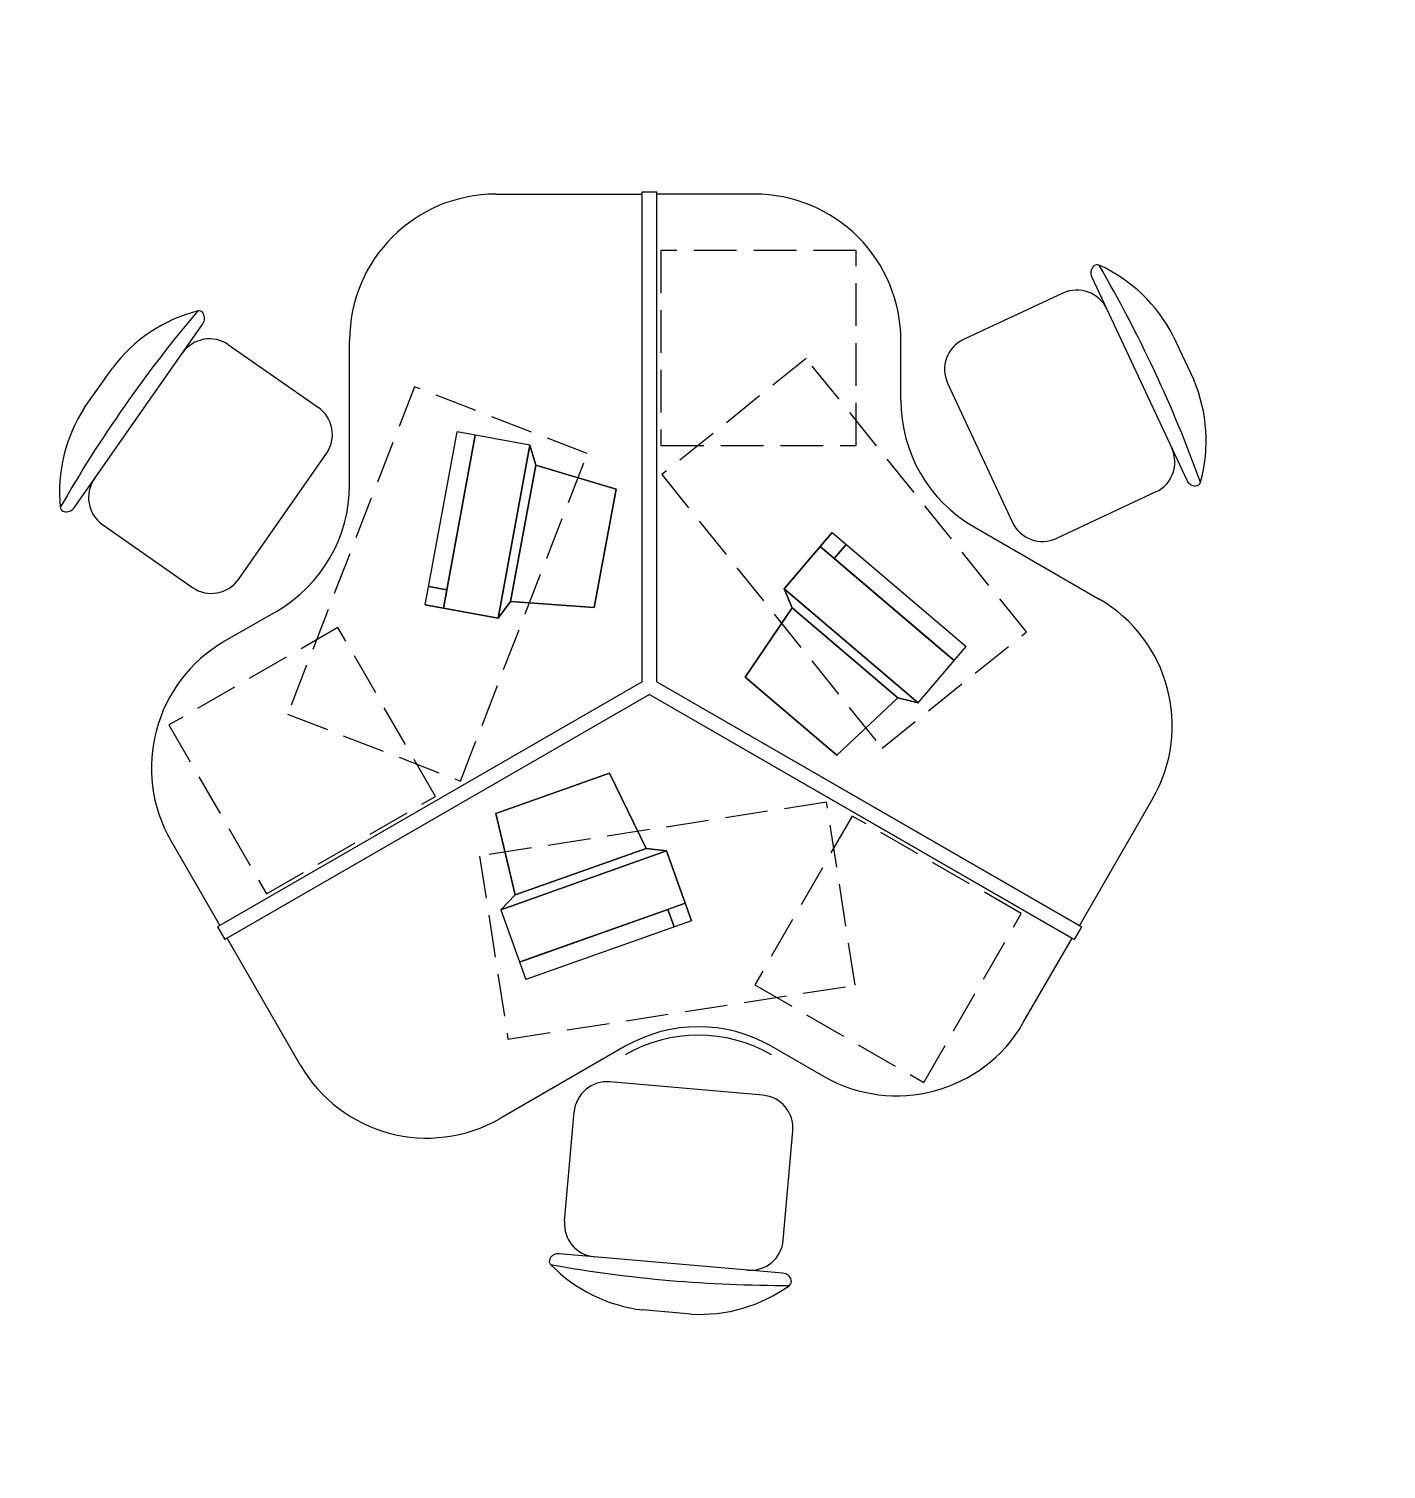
# Model space of a CAD drawing. Extents: x 61704 to 64486, y 25759 to 28713.
import ezdxf

# ---------------------------------------------------------------- set-up
doc = ezdxf.new("R2010")
doc.units = 0
doc.header["$LTSCALE"] = 100
doc.header["$MEASUREMENT"] = 0
doc.linetypes.add('DASH', pattern=[0.35, 0.25, -0.1])
doc.layers.get('0').update_dxf_attribs({"linetype": 'CONTINUOUS'})
for name, color, linetype in [('2', 4, 'CONTINUOUS'), ('WALL', 1, 'CONTINUOUS'), ('摆设线', 4, 'CONTINUOUS'), ('门窗', 5, 'CONTINUOUS')]:
    doc.layers.add(name, color=color, linetype=linetype)

# ---------------------------------------------------------------- blocks, each defined once
blk = doc.blocks.new('电脑002')
at = {"layer": '2', "color": 2}
for points, invisible_edges in [([(-212.4, 102.4), (-212.4, 102.4, 341.8), (-73.8, 164.6)], 2), ([(-73.8, 164.6, 341.8), (-73.8, 164.6), (-212.4, 102.4, 341.8)], 2), ([(-64.8, -226.7), (-212.4, 102.4), (-73.8, 164.6)], 12), ([(-73.8, 164.6), (-73.8, 164.6, 341.8), (-58.3, 129.9, 38)], 14), ([(-73.8, 164.6), (73.8, -164.6), (-73.8, 164.6)], 14), ([(-58.3, 129.9, 303.8), (-58.3, 129.9, 38), (-73.8, 164.6, 341.8)], 14), ([(-92.9, 114.4, 38), (-58.3, 129.9, 38), (-92.9, 114.4, 303.8)], 2), ([(-58.3, 129.9, 303.8), (-92.9, 114.4, 303.8), (-58.3, 129.9, 38)], 2), ([(-214.2, 60, 57), (-212.4, 102.4), (-64.8, -226.7)], 12), ([(-212.4, 102.4, 341.8), (-212.4, 102.4), (-214.2, 60, 57)], 12), ([(-214.2, 60, 57), (-214.2, 60, 284.8), (-212.4, 102.4, 341.8)], 12), ([(-212.4, 102.4, 341.8), (-214.2, 60, 284.8), (-64.8, -226.7, 341.8)], 2), ([(-362.3, -27.3, 94.9), (-362.3, -27.3, 246.8), (-214.2, 60, 57)], 2), ([(-214.2, 60, 284.8), (-214.2, 60, 57), (-362.3, -27.3, 246.8)], 2), ([(-362.3, -27.3, 94.9), (-214.2, 60, 57), (-97.6, -199.9, 57)], 12), ([(-214.2, 60, 284.8), (-362.3, -27.3, 246.8), (-97.6, -199.9, 284.8)], 2), ([(-64.8, -226.7), (-97.6, -199.9, 57), (-214.2, 60, 57)], 12), ([(-97.6, -199.9, 284.8), (-64.8, -226.7, 341.8), (-214.2, 60, 284.8)], 2), ([(-362.3, -27.3, 246.8), (-362.3, -27.3, 94.9), (-261.3, -252.5, 94.9)], 12), ([(-261.3, -252.5, 94.9), (-261.3, -252.5, 246.8), (-362.3, -27.3, 246.8)], 12), ([(-97.6, -199.9, 57), (-261.3, -252.5, 94.9), (-362.3, -27.3, 94.9)], 12), ([(-261.3, -252.5, 246.8), (-97.6, -199.9, 284.8), (-362.3, -27.3, 246.8)], 2), ([(-64.8, -226.7, 341.8), (-64.8, -226.7), (73.8, -164.6)], 12), ([(-261.3, -252.5, 246.8), (-261.3, -252.5, 94.9), (-97.6, -199.9, 284.8)], 2), ([(-97.6, -199.9, 57), (-97.6, -199.9, 284.8), (-261.3, -252.5, 94.9)], 2), ([(-97.6, -199.9, 284.8), (-97.6, -199.9, 57), (-64.8, -226.7)], 12), ([(-64.8, -226.7), (-64.8, -226.7, 341.8), (-97.6, -199.9, 284.8)], 12)]:
    blk.add_3dface(points, dxfattribs=dict(at, invisible_edges=invisible_edges))
at = {"layer": '2', "color": 2, "oblique": -180, "text_generation_flag": 6, "width": 0.8, "flags": 9}
for tag in ['ZSIZE', 'YSIZE', 'XSIZE']:
    blk.add_attdef(tag, (0, 0), '', height=0.748, rotation=204.1607, dxfattribs=at)
at = {"layer": '2', "color": 2}
mesh = blk.add_polyface(dxfattribs=at)
corners = [(-92.9, 114.4, 303.8), (23.6, -145.5, 303.8), (39.2, -180.1), (-108.5, 149, 341.8)]
mesh.append_faces([[corners[k] for k in face] for face in [(0, 1, 2), (2, 3, 0)]], dxfattribs={"vtx2": -1, "color": 2})
blk = doc.blocks.new('椅子003')
at = {"color": 4}
for p, q in [((100, -230), (100, 230)), ((167.5, 225), (392.5, 225)), ((460, -157.5), (460, 157.5)), ((0, -49.6), (0, 49.6)), ((167.5, -225), (392.5, -225))]:
    blk.add_line(p, q, dxfattribs=at)
for centre, radius, start, end in [((315.4, 39.8), 315.6, 139.2735, 178.2349), ((2777.8, 0), 2712.7, 174.8023, 185.1977), ((83.9, 239.2), 10, 67.33, 139.2735), ((80, 230), 20, 360, 67.33), ((167.5, 157.5), 67.5, 90, 180), ((392.5, 157.5), 67.5, 360, 90), ((315.4, -39.8), 315.6, 181.7651, 220.7265), ((167.5, -157.5), 67.5, 180, 270), ((392.5, -157.5), 67.5, 270, 360), ((80, -230), 20, 292.67, 360), ((83.9, -239.2), 10, 220.7265, 292.67)]:
    blk.add_arc(centre, radius, start, end, dxfattribs=at)
blk = doc.blocks.new('A$C1B664FDE')
at = {"layer": 'WALL', "color": 4}
for p, q in [((893, 1500), (1193, 1500)), ((227, 173.2), (327, 0))]:
    blk.add_line(p, q, dxfattribs=at)
for centre, start, end in [((893, 1200), 90, 180), ((486.8, 323.2), 120, 210)]:
    blk.add_arc(centre, 300, start, end, dxfattribs=at)
at = {"layer": '摆设线', "color": 4}
for p, q in [((1193, 500), (1193, 1500)), ((593, 904.1), (593, 1200)), ((443, 644.3), (336.8, 583)), ((1193, 500), (327, 0))]:
    blk.add_line(p, q, dxfattribs=at)
blk.add_arc((293, 904.1), 300, 300, 0, dxfattribs=at)
at = {"layer": '门窗', "color": 5, "linetype": 'DASH', "ltscale": 3.5}
for points in [[(725.9, 1104.9), (465.9, 433.5), (820.2, 296.3), (1080.3, 967.7)], [(769.2, 264.9), (569.2, 611.3), (222.8, 411.3), (422.8, 64.9)]]:
    blk.add_lwpolyline(points, close=True, dxfattribs=at)
at = {"layer": 'WALL', "color": 4, "rotation": 325.0197356474761}
blk.add_blockref('椅子003', (78.4, 1102.7), dxfattribs=at)
at = {"layer": 'WALL', "color": 1, "rotation": 145.4391307327987}
blk.add_blockref('电脑002', (780.8, 835.1, -157.9), dxfattribs=at)
blk = doc.blocks.new('A$C6E3C6236')
at = {"layer": 'WALL', "color": 4}
for p, q in [((1194.4, 2301.9), (1224.4, 2301.9)), ((324, 794.4), (339, 768.4)), ((2094.7, 794.4), (2079.7, 768.4))]:
    blk.add_line(p, q, dxfattribs=at)
at = {"layer": '摆设线', "color": 4}
for p, q in [((1194.4, 1296.9), (1194.4, 2301.9)), ((1224.4, 1296.9), (1224.4, 2301.9)), ((1194.4, 1296.9), (324, 794.4)), ((1209.4, 1270.9), (339, 768.4)), ((1209.4, 1270.9), (2079.7, 768.4)), ((1224.4, 1296.9), (2094.7, 794.4))]:
    blk.add_line(p, q, dxfattribs=at)
blk.add_arc((1309.4, 272.1), 300, 60, 120, dxfattribs=at)
at = {"layer": 'WALL', "color": 1}
for p, rotation in [((1387.9, 2580), 240), ((2238.9, 487.7), 120)]:
    blk.add_blockref('A$C1B664FDE', p, dxfattribs=dict(at, rotation=rotation))
blk.add_blockref('A$C1B664FDE', (1.4, 796.9), dxfattribs=at)

msp = doc.modelspace()

# ---------------------------------------------------------------- block references
at = {"layer": 'WALL', "color": 1}
msp.add_blockref('A$C6E3C6236', (61766.7, 26076.9), dxfattribs=at)

doc.saveas('drawing.dxf')
